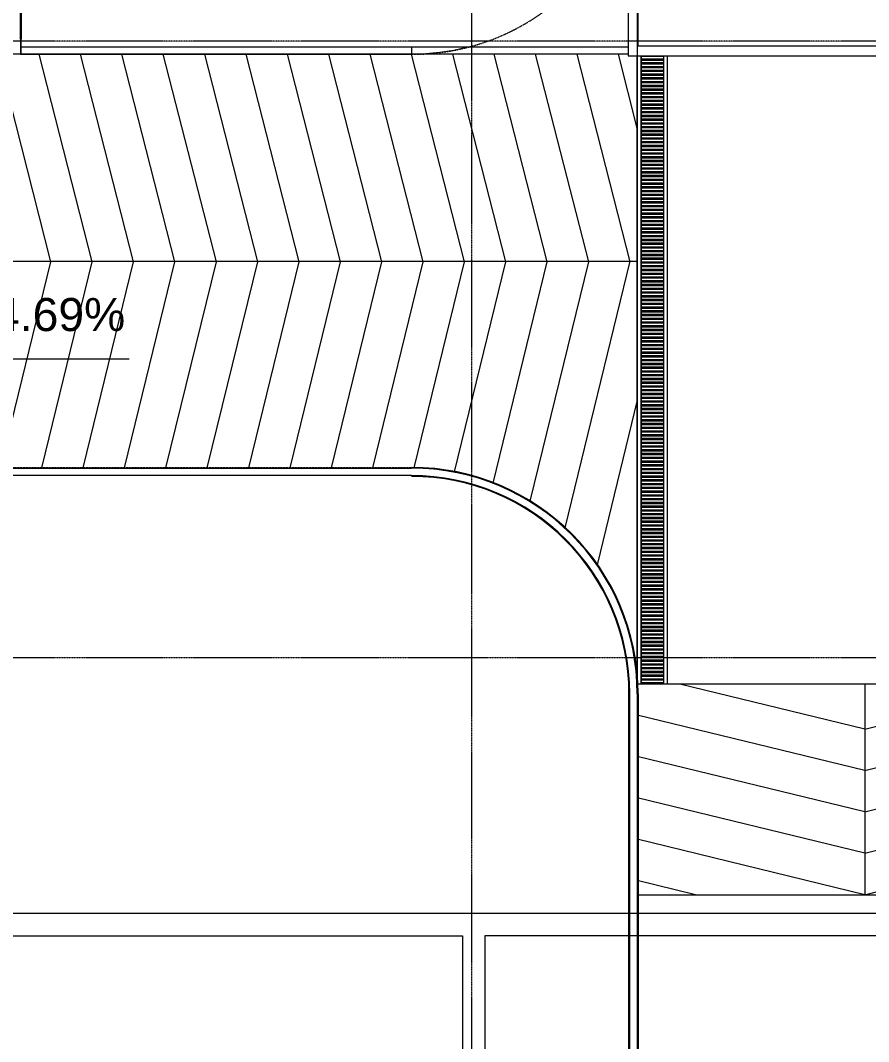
# Model space of a CAD drawing. Header units: millimetres. Extents: x 5356 to 209803, y -16346 to 109894.
# Drawn here: x 54953 to 66228, y 56633 to 70213 of the extents above; entities that cross this region are included whole.
import ezdxf

# ---------------------------------------------------------------- set-up
doc = ezdxf.new("R2010")
doc.units = ezdxf.units.MM
doc.linetypes.add('Grid Line', pattern=[22.225, 12.7, -3.175, 3.175, -3.175])
doc.linetypes.add('IMPORT-Overhead', pattern=[3.96875, 2.38125, -1.5875])
for name, color, linetype, lineweight in [('0-1', 7, 'Continuous', 5), ('A-AREA-1', 30, 'IMPORT-Overhead', 9), ('A-DETL-THIN', 151, 'Continuous', 9), ('A-FLOR', 192, 'Continuous', 9), ('A-FLOR-1', 9, 'Continuous', 9), ('A-WALL', 113, 'Continuous', 9), ('A-WALL-3', 113, 'Continuous', 18), ('G-ANNO-DIMS', 111, 'Continuous', 9), ('G-IMPT', 8, 'Continuous', 9), ('M-EQPM', 50, 'Continuous', 9), ('S-GRID-1', 1, 'Grid Line', 9)]:
    doc.layers.add(name, color=color, linetype=linetype, lineweight=lineweight)
doc.styles.add('Arial_4', font='arial_0.ttf', dxfattribs={"height": 440})

# ---------------------------------------------------------------- blocks, each defined once
blk = doc.blocks.new('NCV_TKTC_KET CAU_rvt-1-TKCS_MB ĐỊNH VỊ MỐC TỌA ĐỘ CÔNG TRÌNH')
at = {"layer": 'A-FLOR-1', "flags": 128}
blk.add_lwpolyline([(60918, 69861), (60899, 69856), (60715, 69815), (60529, 69786), (60341, 69768), (60153, 69762)], dxfattribs=at)
blk = doc.blocks.new('TKTC_NAP THAM BE NUOC NGAM_260130 - TKTC_XREF_260130_NAP THAM BE NUOC NGAM_dwg-4013458-TKCS_MB ĐỊNH VỊ MỐC TỌA ĐỘ CÔNG TRÌNH')
at = {"layer": 'G-IMPT'}
blk.add_line((-134909, 153915), (-149699, 153915), dxfattribs=at)
at = {"layer": 'G-IMPT', "flags": 128}
for points in [[(-149699, 153615), (-142334, 153615), (-142334, 149190), (-148499, 149190)], [(-149699, 153615), (-142334, 153615), (-142334, 149190)], [(-135209, 141325), (-135209, 153615), (-142034, 153615), (-142034, 148890), (-148499, 148890)]]:
    blk.add_lwpolyline(points, dxfattribs=at)
blk = doc.blocks.new('TKTC_NAP THAM BE NUOC NGAM_260130 - NẮP THĂM BỂ NƯỚC NGẦM-2336355-TKCS_MB ĐỊNH VỊ MỐC TỌA ĐỘ CÔNG TRÌNH')
blk.add_blockref('TKTC_NAP THAM BE NUOC NGAM_260130 - TKTC_XREF_260130_NAP THAM BE NUOC NGAM_dwg-4013458-TKCS_MB ĐỊNH VỊ MỐC TỌA ĐỘ CÔNG TRÌNH', (150009, -139815))
blk = doc.blocks.new('THOAT NUOC 300 - w300-4722305-TKCS_MB ĐỊNH VỊ MỐC TỌA ĐỘ CÔNG TRÌNH')
at = {"layer": 'M-EQPM'}
for p, q in [((-4182, 150), (-4182, 194)), ((-4182, -150), (-4182, 150)), ((-4162, 150), (-4182, 150)), ((4172, 150), (-4182, 150)), ((-4162, 150), (-4162, -150)), ((-4132, -150), (-4132, 150)), ((-4112, 150), (-4132, 150)), ((-4112, 150), (-4112, -150)), ((-4082, -150), (-4082, 150)), ((-4062, 150), (-4082, 150)), ((-4079, 200), (4172, 200)), ((-4062, 150), (-4062, -150)), ((-4032, -150), (-4032, 150)), ((-4012, 150), (-4032, 150)), ((-4012, 150), (-4012, -150)), ((-3982, -150), (-3982, 150)), ((-3962, 150), (-3982, 150)), ((-3962, 150), (-3962, -150)), ((-3932, -150), (-3932, 150)), ((-3912, 150), (-3932, 150)), ((-3912, 150), (-3912, -150)), ((-3882, -150), (-3882, 150)), ((-3862, 150), (-3882, 150)), ((-3862, 150), (-3862, -150)), ((-3832, -150), (-3832, 150)), ((-3812, 150), (-3832, 150)), ((-3812, 150), (-3812, -150)), ((-3782, -150), (-3782, 150)), ((-3762, 150), (-3782, 150)), ((-3762, 150), (-3762, -150)), ((-3733, -150), (-3733, 150)), ((-3713, 150), (-3733, 150)), ((-3713, 150), (-3713, -150)), ((-3683, -150), (-3683, 150)), ((-3663, 150), (-3683, 150)), ((-3663, 150), (-3663, -150)), ((-3633, -150), (-3633, 150)), ((-3613, 150), (-3633, 150)), ((-3613, 150), (-3613, -150)), ((-3583, -150), (-3583, 150)), ((-3563, 150), (-3583, 150)), ((-3563, 150), (-3563, -150)), ((-3533, -150), (-3533, 150)), ((-3513, 150), (-3533, 150)), ((-3513, 150), (-3513, -150)), ((-3483, -150), (-3483, 150)), ((-3463, 150), (-3483, 150)), ((-3463, 150), (-3463, -150)), ((-3433, -150), (-3433, 150)), ((-3413, 150), (-3433, 150)), ((-3413, 150), (-3413, -150)), ((-3383, -150), (-3383, 150)), ((-3363, 150), (-3383, 150)), ((-3363, 150), (-3363, -150)), ((-3333, -150), (-3333, 150)), ((-3313, 150), (-3333, 150)), ((-3313, 150), (-3313, -150)), ((-3283, -150), (-3283, 150)), ((-3263, 150), (-3283, 150)), ((-3263, 150), (-3263, -150)), ((-3233, -150), (-3233, 150)), ((-3213, 150), (-3233, 150)), ((-3213, 150), (-3213, -150)), ((-3183, -150), (-3183, 150)), ((-3163, 150), (-3183, 150)), ((-3163, 150), (-3163, -150)), ((-3133, -150), (-3133, 150)), ((-3113, 150), (-3133, 150)), ((-3113, 150), (-3113, -150)), ((-3083, -150), (-3083, 150)), ((-3063, 150), (-3083, 150)), ((-3063, 150), (-3063, -150)), ((-3033, -150), (-3033, 150)), ((-3013, 150), (-3033, 150)), ((-3013, 150), (-3013, -150)), ((-2983, -150), (-2983, 150)), ((-2963, 150), (-2983, 150)), ((-2963, 150), (-2963, -150)), ((-2933, -150), (-2933, 150)), ((-2913, 150), (-2933, 150)), ((-2913, 150), (-2913, -150)), ((-2883, -150), (-2883, 150)), ((-2863, 150), (-2883, 150)), ((-2863, 150), (-2863, -150)), ((-2833, -150), (-2833, 150)), ((-2813, 150), (-2833, 150)), ((-2813, 150), (-2813, -150)), ((-2783, -150), (-2783, 150)), ((-2763, 150), (-2783, 150)), ((-2763, 150), (-2763, -150)), ((-2733, -150), (-2733, 150)), ((-2713, 150), (-2733, 150)), ((-2713, 150), (-2713, -150)), ((-2683, -150), (-2683, 150)), ((-2663, 150), (-2683, 150)), ((-2663, 150), (-2663, -150)), ((-2633, -150), (-2633, 150)), ((-2613, 150), (-2633, 150)), ((-2613, 150), (-2613, -150)), ((-2583, -150), (-2583, 150)), ((-2563, 150), (-2583, 150)), ((-2563, 150), (-2563, -150)), ((-2533, -150), (-2533, 150)), ((-2513, 150), (-2533, 150)), ((-2513, 150), (-2513, -150)), ((-2483, -150), (-2483, 150)), ((-2463, 150), (-2483, 150)), ((-2463, 150), (-2463, -150)), ((-2433, -150), (-2433, 150)), ((-2413, 150), (-2433, 150)), ((-2413, 150), (-2413, -150)), ((-2383, -150), (-2383, 150)), ((-2363, 150), (-2383, 150)), ((-2363, 150), (-2363, -150)), ((-2333, -150), (-2333, 150)), ((-2313, 150), (-2333, 150)), ((-2313, 150), (-2313, -150)), ((-2283, -150), (-2283, 150)), ((-2263, 150), (-2283, 150)), ((-2263, 150), (-2263, -150)), ((-2234, -150), (-2234, 150)), ((-2214, 150), (-2234, 150)), ((-2214, 150), (-2214, -150)), ((-2184, -150), (-2184, 150)), ((-2164, 150), (-2184, 150)), ((-2164, 150), (-2164, -150)), ((-2134, -150), (-2134, 150)), ((-2114, 150), (-2134, 150)), ((-2114, 150), (-2114, -150)), ((-2084, -150), (-2084, 150)), ((-2064, 150), (-2084, 150)), ((-2064, 150), (-2064, -150)), ((-2034, -150), (-2034, 150)), ((-2014, 150), (-2034, 150)), ((-2014, 150), (-2014, -150)), ((-1984, -150), (-1984, 150)), ((-1964, 150), (-1984, 150)), ((-1964, 150), (-1964, -150)), ((-1934, -150), (-1934, 150)), ((-1914, 150), (-1934, 150)), ((-1914, 150), (-1914, -150)), ((-1884, -150), (-1884, 150)), ((-1864, 150), (-1884, 150)), ((-1864, 150), (-1864, -150)), ((-1834, -150), (-1834, 150)), ((-1814, 150), (-1834, 150)), ((-1814, 150), (-1814, -150)), ((-1784, -150), (-1784, 150)), ((-1764, 150), (-1784, 150)), ((-1764, 150), (-1764, -150)), ((-1734, -150), (-1734, 150)), ((-1714, 150), (-1734, 150)), ((-1714, 150), (-1714, -150)), ((-1684, -150), (-1684, 150)), ((-1664, 150), (-1684, 150)), ((-1664, 150), (-1664, -150)), ((-1634, -150), (-1634, 150)), ((-1614, 150), (-1634, 150)), ((-1614, 150), (-1614, -150)), ((-1584, -150), (-1584, 150)), ((-1564, 150), (-1584, 150)), ((-1564, 150), (-1564, -150)), ((-1534, -150), (-1534, 150)), ((-1514, 150), (-1534, 150)), ((-1514, 150), (-1514, -150)), ((-1484, -150), (-1484, 150)), ((-1464, 150), (-1484, 150)), ((-1464, 150), (-1464, -150)), ((-1434, -150), (-1434, 150)), ((-1414, 150), (-1434, 150)), ((-1414, 150), (-1414, -150)), ((-1384, -150), (-1384, 150)), ((-1364, 150), (-1384, 150)), ((-1364, 150), (-1364, -150)), ((-1334, -150), (-1334, 150)), ((-1314, 150), (-1334, 150)), ((-1314, 150), (-1314, -150)), ((-1284, -150), (-1284, 150)), ((-1264, 150), (-1284, 150)), ((-1264, 150), (-1264, -150)), ((-1234, -150), (-1234, 150)), ((-1214, 150), (-1234, 150)), ((-1214, 150), (-1214, -150)), ((-1184, -150), (-1184, 150)), ((-1164, 150), (-1184, 150)), ((-1164, 150), (-1164, -150)), ((-1134, -150), (-1134, 150)), ((-1114, 150), (-1134, 150)), ((-1114, 150), (-1114, -150)), ((-1084, -150), (-1084, 150)), ((-1064, 150), (-1084, 150)), ((-1064, 150), (-1064, -150)), ((-1034, -150), (-1034, 150)), ((-1014, 150), (-1034, 150)), ((-1014, 150), (-1014, -150)), ((-984, -150), (-984, 150)), ((-964, 150), (-984, 150)), ((-964, 150), (-964, -150)), ((-934, -150), (-934, 150)), ((-914, 150), (-934, 150)), ((-914, 150), (-914, -150)), ((-884, -150), (-884, 150)), ((-864, 150), (-884, 150)), ((-864, 150), (-864, -150)), ((-834, -150), (-834, 150)), ((-814, 150), (-834, 150)), ((-814, 150), (-814, -150)), ((-784, -150), (-784, 150)), ((-764, 150), (-784, 150)), ((-764, 150), (-764, -150)), ((-735, -150), (-735, 150)), ((-715, 150), (-735, 150)), ((-715, 150), (-715, -150)), ((-685, -150), (-685, 150)), ((-665, 150), (-685, 150)), ((-665, 150), (-665, -150)), ((-635, -150), (-635, 150)), ((-615, 150), (-635, 150)), ((-615, 150), (-615, -150)), ((-585, -150), (-585, 150)), ((-565, 150), (-585, 150)), ((-565, 150), (-565, -150)), ((-535, -150), (-535, 150)), ((-515, 150), (-535, 150)), ((-515, 150), (-515, -150)), ((-485, -150), (-485, 150)), ((-465, 150), (-485, 150)), ((-465, 150), (-465, -150)), ((-435, -150), (-435, 150)), ((-415, 150), (-435, 150)), ((-415, 150), (-415, -150)), ((-385, -150), (-385, 150)), ((-365, 150), (-385, 150)), ((-365, 150), (-365, -150)), ((-335, -150), (-335, 150)), ((-315, 150), (-335, 150)), ((-315, 150), (-315, -150)), ((-285, -150), (-285, 150)), ((-265, 150), (-285, 150)), ((-265, 150), (-265, -150)), ((-235, -150), (-235, 150)), ((-215, 150), (-235, 150)), ((-215, 150), (-215, -150)), ((-185, -150), (-185, 150)), ((-165, 150), (-185, 150)), ((-165, 150), (-165, -150)), ((-135, -150), (-135, 150)), ((-115, 150), (-135, 150)), ((-115, 150), (-115, -150)), ((-85, -150), (-85, 150)), ((-65, 150), (-85, 150)), ((-65, 150), (-65, -150)), ((-35, -150), (-35, 150)), ((-15, 150), (-35, 150)), ((-15, 150), (-15, -150)), ((15, -150), (15, 150)), ((35, 150), (15, 150)), ((35, 150), (35, -150)), ((65, -150), (65, 150)), ((85, 150), (65, 150)), ((85, 150), (85, -150)), ((115, -150), (115, 150)), ((135, 150), (115, 150)), ((135, 150), (135, -150)), ((165, -150), (165, 150)), ((185, 150), (165, 150)), ((185, 150), (185, -150)), ((215, -150), (215, 150)), ((235, 150), (215, 150)), ((235, 150), (235, -150)), ((265, -150), (265, 150)), ((285, 150), (265, 150)), ((285, 150), (285, -150)), ((315, -150), (315, 150)), ((335, 150), (315, 150)), ((335, 150), (335, -150)), ((365, -150), (365, 150)), ((385, 150), (365, 150)), ((385, 150), (385, -150)), ((415, -150), (415, 150)), ((435, 150), (415, 150)), ((435, 150), (435, -150)), ((465, -150), (465, 150)), ((485, 150), (465, 150)), ((485, 150), (485, -150)), ((515, -150), (515, 150)), ((535, 150), (515, 150)), ((535, 150), (535, -150)), ((565, -150), (565, 150)), ((585, 150), (565, 150)), ((585, 150), (585, -150)), ((615, -150), (615, 150)), ((635, 150), (615, 150)), ((635, 150), (635, -150)), ((665, -150), (665, 150)), ((685, 150), (665, 150)), ((685, 150), (685, -150)), ((715, -150), (715, 150)), ((735, 150), (715, 150)), ((735, 150), (735, -150)), ((764, -150), (764, 150)), ((784, 150), (764, 150)), ((784, 150), (784, -150)), ((814, -150), (814, 150)), ((834, 150), (814, 150)), ((834, 150), (834, -150)), ((864, -150), (864, 150)), ((884, 150), (864, 150)), ((884, 150), (884, -150)), ((914, -150), (914, 150)), ((934, 150), (914, 150)), ((934, 150), (934, -150)), ((964, -150), (964, 150)), ((984, 150), (964, 150)), ((984, 150), (984, -150)), ((1014, -150), (1014, 150)), ((1034, 150), (1014, 150)), ((1034, 150), (1034, -150)), ((1064, -150), (1064, 150)), ((1084, 150), (1064, 150)), ((1084, 150), (1084, -150)), ((1114, -150), (1114, 150)), ((1134, 150), (1114, 150)), ((1134, 150), (1134, -150)), ((1164, -150), (1164, 150)), ((1184, 150), (1164, 150)), ((1184, 150), (1184, -150)), ((1214, -150), (1214, 150)), ((1234, 150), (1214, 150)), ((1234, 150), (1234, -150)), ((1264, -150), (1264, 150)), ((1284, 150), (1264, 150)), ((1284, 150), (1284, -150)), ((1314, -150), (1314, 150)), ((1334, 150), (1314, 150)), ((1334, 150), (1334, -150)), ((1364, -150), (1364, 150)), ((1384, 150), (1364, 150)), ((1384, 150), (1384, -150)), ((1414, -150), (1414, 150)), ((1434, 150), (1414, 150)), ((1434, 150), (1434, -150)), ((1464, -150), (1464, 150)), ((1484, 150), (1464, 150)), ((1484, 150), (1484, -150)), ((1514, -150), (1514, 150)), ((1534, 150), (1514, 150)), ((1534, 150), (1534, -150)), ((1564, -150), (1564, 150)), ((1584, 150), (1564, 150)), ((1584, 150), (1584, -150)), ((1614, -150), (1614, 150)), ((1634, 150), (1614, 150)), ((1634, 150), (1634, -150)), ((1664, -150), (1664, 150)), ((1684, 150), (1664, 150)), ((1684, 150), (1684, -150)), ((1714, -150), (1714, 150)), ((1734, 150), (1714, 150)), ((1734, 150), (1734, -150)), ((1764, -150), (1764, 150)), ((1784, 150), (1764, 150)), ((1784, 150), (1784, -150)), ((1814, -150), (1814, 150)), ((1834, 150), (1814, 150)), ((1834, 150), (1834, -150)), ((1864, -150), (1864, 150)), ((1884, 150), (1864, 150)), ((1884, 150), (1884, -150)), ((1914, -150), (1914, 150)), ((1934, 150), (1914, 150)), ((1934, 150), (1934, -150)), ((1964, -150), (1964, 150)), ((1984, 150), (1964, 150)), ((1984, 150), (1984, -150)), ((2014, -150), (2014, 150)), ((2034, 150), (2014, 150)), ((2034, 150), (2034, -150)), ((2064, -150), (2064, 150)), ((2084, 150), (2064, 150)), ((2084, 150), (2084, -150)), ((2114, -150), (2114, 150)), ((2134, 150), (2114, 150)), ((2134, 150), (2134, -150)), ((2164, -150), (2164, 150)), ((2184, 150), (2164, 150)), ((2184, 150), (2184, -150)), ((2214, -150), (2214, 150)), ((2234, 150), (2214, 150)), ((2234, 150), (2234, -150)), ((2263, -150), (2263, 150)), ((2283, 150), (2263, 150)), ((2283, 150), (2283, -150)), ((2313, -150), (2313, 150)), ((2333, 150), (2313, 150)), ((2333, 150), (2333, -150)), ((2363, -150), (2363, 150)), ((2383, 150), (2363, 150)), ((2383, 150), (2383, -150)), ((2413, -150), (2413, 150)), ((2433, 150), (2413, 150)), ((2433, 150), (2433, -150)), ((2463, -150), (2463, 150)), ((2483, 150), (2463, 150)), ((2483, 150), (2483, -150)), ((2513, -150), (2513, 150)), ((2533, 150), (2513, 150)), ((2533, 150), (2533, -150)), ((2563, -150), (2563, 150)), ((2583, 150), (2563, 150)), ((2583, 150), (2583, -150)), ((2613, -150), (2613, 150)), ((2633, 150), (2613, 150)), ((2633, 150), (2633, -150)), ((2663, -150), (2663, 150)), ((2683, 150), (2663, 150)), ((2683, 150), (2683, -150)), ((2713, -150), (2713, 150)), ((2733, 150), (2713, 150)), ((2733, 150), (2733, -150)), ((2763, -150), (2763, 150)), ((2783, 150), (2763, 150)), ((2783, 150), (2783, -150)), ((2813, -150), (2813, 150)), ((2833, 150), (2813, 150)), ((2833, 150), (2833, -150)), ((2863, -150), (2863, 150)), ((2883, 150), (2863, 150)), ((2883, 150), (2883, -150)), ((2913, -150), (2913, 150)), ((2933, 150), (2913, 150)), ((2933, 150), (2933, -150)), ((2963, -150), (2963, 150)), ((2983, 150), (2963, 150)), ((2983, 150), (2983, -150)), ((3013, -150), (3013, 150)), ((3033, 150), (3013, 150)), ((3033, 150), (3033, -150)), ((3063, -150), (3063, 150)), ((3083, 150), (3063, 150)), ((3083, 150), (3083, -150)), ((3113, -150), (3113, 150)), ((3133, 150), (3113, 150)), ((3133, 150), (3133, -150)), ((3163, -150), (3163, 150)), ((3183, 150), (3163, 150)), ((3183, 150), (3183, -150)), ((3213, -150), (3213, 150)), ((3233, 150), (3213, 150)), ((3233, 150), (3233, -150)), ((3263, -150), (3263, 150)), ((3283, 150), (3263, 150)), ((3283, 150), (3283, -150)), ((3313, -150), (3313, 150)), ((3333, 150), (3313, 150)), ((3333, 150), (3333, -150)), ((3363, -150), (3363, 150)), ((3383, 150), (3363, 150)), ((3383, 150), (3383, -150)), ((3413, -150), (3413, 150)), ((3433, 150), (3413, 150)), ((3433, 150), (3433, -150)), ((3463, -150), (3463, 150)), ((3483, 150), (3463, 150)), ((3483, 150), (3483, -150)), ((3513, -150), (3513, 150)), ((3533, 150), (3513, 150)), ((3533, 150), (3533, -150)), ((3563, -150), (3563, 150)), ((3583, 150), (3563, 150)), ((3583, 150), (3583, -150)), ((3613, -150), (3613, 150)), ((3633, 150), (3613, 150)), ((3633, 150), (3633, -150)), ((3663, -150), (3663, 150)), ((3683, 150), (3663, 150)), ((3683, 150), (3683, -150)), ((3713, -150), (3713, 150)), ((3733, 150), (3713, 150)), ((3733, 150), (3733, -150)), ((3762, -150), (3762, 150)), ((3782, 150), (3762, 150)), ((3782, 150), (3782, -150)), ((3812, -150), (3812, 150)), ((3832, 150), (3812, 150)), ((3832, 150), (3832, -150)), ((3862, -150), (3862, 150)), ((3882, 150), (3862, 150)), ((3882, 150), (3882, -150)), ((3912, -150), (3912, 150)), ((3932, 150), (3912, 150)), ((3932, 150), (3932, -150)), ((3962, -150), (3962, 150)), ((3982, 150), (3962, 150)), ((3982, 150), (3982, -150)), ((4012, -150), (4012, 150)), ((4032, 150), (4012, 150)), ((4032, 150), (4032, -150)), ((4062, -150), (4062, 150)), ((4082, 150), (4062, 150)), ((4082, 150), (4082, -150)), ((4112, -150), (4112, 150)), ((4132, 150), (4112, 150)), ((4132, 150), (4132, -150)), ((4162, -150), (4162, 150)), ((4172, 150), (4162, 150)), ((-4182, -150), (-4162, -150)), ((-4182, -200), (-4182, -150)), ((4172, -150), (-4182, -150)), ((-4182, -200), (4172, -200)), ((-4132, -150), (-4112, -150)), ((-4082, -150), (-4062, -150)), ((-4032, -150), (-4012, -150)), ((-3982, -150), (-3962, -150)), ((-3932, -150), (-3912, -150)), ((-3882, -150), (-3862, -150)), ((-3832, -150), (-3812, -150)), ((-3782, -150), (-3762, -150)), ((-3733, -150), (-3713, -150)), ((-3683, -150), (-3663, -150)), ((-3633, -150), (-3613, -150)), ((-3583, -150), (-3563, -150)), ((-3533, -150), (-3513, -150)), ((-3483, -150), (-3463, -150)), ((-3433, -150), (-3413, -150)), ((-3383, -150), (-3363, -150)), ((-3333, -150), (-3313, -150)), ((-3283, -150), (-3263, -150)), ((-3233, -150), (-3213, -150)), ((-3183, -150), (-3163, -150)), ((-3133, -150), (-3113, -150)), ((-3083, -150), (-3063, -150)), ((-3033, -150), (-3013, -150)), ((-2983, -150), (-2963, -150)), ((-2933, -150), (-2913, -150)), ((-2883, -150), (-2863, -150)), ((-2833, -150), (-2813, -150)), ((-2783, -150), (-2763, -150)), ((-2733, -150), (-2713, -150)), ((-2683, -150), (-2663, -150)), ((-2633, -150), (-2613, -150)), ((-2583, -150), (-2563, -150)), ((-2533, -150), (-2513, -150)), ((-2483, -150), (-2463, -150)), ((-2433, -150), (-2413, -150)), ((-2383, -150), (-2363, -150)), ((-2333, -150), (-2313, -150)), ((-2283, -150), (-2263, -150)), ((-2234, -150), (-2214, -150)), ((-2184, -150), (-2164, -150)), ((-2134, -150), (-2114, -150)), ((-2084, -150), (-2064, -150)), ((-2034, -150), (-2014, -150)), ((-1984, -150), (-1964, -150)), ((-1934, -150), (-1914, -150)), ((-1884, -150), (-1864, -150)), ((-1834, -150), (-1814, -150)), ((-1784, -150), (-1764, -150)), ((-1734, -150), (-1714, -150)), ((-1684, -150), (-1664, -150)), ((-1634, -150), (-1614, -150)), ((-1584, -150), (-1564, -150)), ((-1534, -150), (-1514, -150)), ((-1484, -150), (-1464, -150)), ((-1434, -150), (-1414, -150)), ((-1384, -150), (-1364, -150)), ((-1334, -150), (-1314, -150)), ((-1284, -150), (-1264, -150)), ((-1234, -150), (-1214, -150)), ((-1184, -150), (-1164, -150)), ((-1134, -150), (-1114, -150)), ((-1084, -150), (-1064, -150)), ((-1034, -150), (-1014, -150)), ((-984, -150), (-964, -150)), ((-934, -150), (-914, -150)), ((-884, -150), (-864, -150)), ((-834, -150), (-814, -150)), ((-784, -150), (-764, -150)), ((-735, -150), (-715, -150)), ((-685, -150), (-665, -150)), ((-635, -150), (-615, -150)), ((-585, -150), (-565, -150)), ((-535, -150), (-515, -150)), ((-485, -150), (-465, -150)), ((-435, -150), (-415, -150)), ((-385, -150), (-365, -150)), ((-335, -150), (-315, -150)), ((-285, -150), (-265, -150)), ((-235, -150), (-215, -150)), ((-185, -150), (-165, -150)), ((-135, -150), (-115, -150)), ((-85, -150), (-65, -150)), ((-35, -150), (-15, -150)), ((15, -150), (35, -150)), ((65, -150), (85, -150)), ((115, -150), (135, -150)), ((165, -150), (185, -150)), ((215, -150), (235, -150)), ((265, -150), (285, -150)), ((315, -150), (335, -150)), ((365, -150), (385, -150)), ((415, -150), (435, -150)), ((465, -150), (485, -150)), ((515, -150), (535, -150)), ((565, -150), (585, -150)), ((615, -150), (635, -150)), ((665, -150), (685, -150)), ((715, -150), (735, -150)), ((764, -150), (784, -150)), ((814, -150), (834, -150)), ((864, -150), (884, -150)), ((914, -150), (934, -150)), ((964, -150), (984, -150)), ((1014, -150), (1034, -150)), ((1064, -150), (1084, -150)), ((1114, -150), (1134, -150)), ((1164, -150), (1184, -150)), ((1214, -150), (1234, -150)), ((1264, -150), (1284, -150)), ((1314, -150), (1334, -150)), ((1364, -150), (1384, -150)), ((1414, -150), (1434, -150)), ((1464, -150), (1484, -150)), ((1514, -150), (1534, -150)), ((1564, -150), (1584, -150)), ((1614, -150), (1634, -150)), ((1664, -150), (1684, -150)), ((1714, -150), (1734, -150)), ((1764, -150), (1784, -150)), ((1814, -150), (1834, -150)), ((1864, -150), (1884, -150)), ((1914, -150), (1934, -150)), ((1964, -150), (1984, -150)), ((2014, -150), (2034, -150)), ((2064, -150), (2084, -150)), ((2114, -150), (2134, -150)), ((2164, -150), (2184, -150)), ((2214, -150), (2234, -150)), ((2263, -150), (2283, -150)), ((2313, -150), (2333, -150)), ((2363, -150), (2383, -150)), ((2413, -150), (2433, -150)), ((2463, -150), (2483, -150)), ((2513, -150), (2533, -150)), ((2563, -150), (2583, -150)), ((2613, -150), (2633, -150)), ((2663, -150), (2683, -150)), ((2713, -150), (2733, -150)), ((2763, -150), (2783, -150)), ((2813, -150), (2833, -150)), ((2863, -150), (2883, -150)), ((2913, -150), (2933, -150)), ((2963, -150), (2983, -150)), ((3013, -150), (3033, -150)), ((3063, -150), (3083, -150)), ((3113, -150), (3133, -150)), ((3163, -150), (3183, -150)), ((3213, -150), (3233, -150)), ((3263, -150), (3283, -150)), ((3313, -150), (3333, -150)), ((3363, -150), (3383, -150)), ((3413, -150), (3433, -150)), ((3463, -150), (3483, -150)), ((3513, -150), (3533, -150)), ((3563, -150), (3583, -150)), ((3613, -150), (3633, -150)), ((3663, -150), (3683, -150)), ((3713, -150), (3733, -150)), ((3762, -150), (3782, -150)), ((3812, -150), (3832, -150)), ((3862, -150), (3882, -150)), ((3912, -150), (3932, -150)), ((3962, -150), (3982, -150)), ((4012, -150), (4032, -150)), ((4062, -150), (4082, -150)), ((4112, -150), (4132, -150)), ((4162, -150), (4172, -150))]:
    blk.add_line(p, q, dxfattribs=at)

msp = doc.modelspace()

# ---------------------------------------------------------------- linework, layer by layer
at = {"layer": 'A-AREA-1'}
for p, q in [((63152.6, 73436.3), (63152.6, 61387.5)), ((54962.6, 69761.9), (60152.6, 69761.9)), ((60152.6, 64261.9), (54662.6, 64261.9))]:
    msp.add_line(p, q, dxfattribs=at)
for centre, start, end in [((60152.6, 72761.9), 270, 0), ((60152.6, 61261.9), 0, 90)]:
    msp.add_arc(centre, 3000, start, end, dxfattribs=at)
at = {"layer": 'A-DETL-THIN'}
for p, q in [((63152.6, 72361.9), (63152.6, 60861.9)), ((60152.6, 69761.9), (53452.6, 69761.9)), ((54647.4, 69761.9), (55352.6, 67003)), ((55197.4, 69761.9), (55902.6, 67003)), ((55747.4, 69761.9), (56452.6, 67003)), ((56297.4, 69761.9), (57002.6, 67003)), ((56847.4, 69761.9), (57552.6, 67003)), ((57397.4, 69761.9), (58102.6, 67003)), ((57947.4, 69761.9), (58652.6, 67003)), ((58497.4, 69761.9), (59202.6, 67003)), ((59047.4, 69761.9), (59752.6, 67003)), ((59597.4, 69761.9), (60302.6, 67003)), ((60147.4, 69761.9), (60852.6, 67003)), ((60697.4, 69761.9), (61402.6, 67003)), ((61247.4, 69761.9), (61952.6, 67003)), ((61797.4, 69761.9), (62502.6, 67003)), ((62347.4, 69761.9), (63052.6, 67003)), ((62897.4, 69761.9), (63152.6, 68763.7)), ((53452.6, 67011.9), (63152.6, 67011.9)), ((55352.6, 67003), (54682.7, 64261.9)), ((55902.6, 67003), (55232.7, 64261.9)), ((56452.6, 67003), (55782.7, 64261.9)), ((57002.6, 67003), (56332.7, 64261.9)), ((57552.6, 67003), (56882.7, 64261.9)), ((58102.6, 67003), (57432.7, 64261.9)), ((58652.6, 67003), (57982.7, 64261.9)), ((59202.6, 67003), (58532.7, 64261.9)), ((59752.6, 67003), (59082.7, 64261.9)), ((60302.6, 67003), (59632.7, 64261.9)), ((60852.6, 67003), (60182.7, 64261.8)), ((61402.6, 67003), (60719.5, 64207.9)), ((61952.6, 67003), (61233.5, 64060.4)), ((62502.6, 67003), (61724.1, 63817.4)), ((63054.8, 67011.9), (62188.1, 63465.7)), ((63152.6, 65161.4), (62617.5, 62972)), ((53452.6, 64261.9), (60152.6, 64261.9)), ((69202.6, 61387.5), (63152.6, 61387.5)), ((63152.6, 61387.5), (63152.6, 58586.3)), ((66177.6, 60786.3), (63717.6, 61387.5)), ((66177.6, 61387.5), (66177.6, 58586.3)), ((66177.6, 60786.3), (68529.6, 61387.5)), ((66177.6, 60236.3), (63152.6, 60975.6)), ((66177.6, 60236.3), (69202.6, 61009.6)), ((66177.6, 59686.3), (69202.6, 60459.6)), ((66177.6, 59686.3), (63152.6, 60425.6)), ((66177.6, 59136.3), (69202.6, 59909.6)), ((66177.6, 59136.3), (63152.6, 59875.6)), ((66177.6, 58586.3), (69202.6, 59359.6)), ((66177.6, 58586.3), (63152.6, 59325.6)), ((63927.1, 58586.3), (63152.6, 58775.6)), ((63152.6, 58586.3), (69202.6, 58586.3))]:
    msp.add_line(p, q, dxfattribs=at)
msp.add_arc((60152.6, 61261.9), 3000, 360, 90, dxfattribs=at)
at = {"layer": 'A-FLOR'}
for p, q in [((63032.6, 70456.3), (63032.6, 69741.9)), ((63162.6, 69871.9), (63162.6, 70326.3)), ((60152.6, 69861.8), (63032.6, 69861.8)), ((75532.6, 69871.9), (63162.6, 69871.9)), ((63032.6, 69761.9), (60152.6, 69761.9)), ((63032.6, 69741.9), (75662.6, 69741.9)), ((63152.6, 69741.9), (63152.6, 61490.5)), ((63152.6, 61490.5), (63152.6, 69741.9)), ((63202.6, 61387.5), (63202.6, 69741.9)), ((63502.6, 69741.9), (63502.6, 61387.5)), ((54662.6, 64261.9), (60152.6, 64261.9)), ((69142.6, 61387.5), (63158.5, 61387.5)), ((63162.6, 58586.3), (69142.6, 58586.3))]:
    msp.add_line(p, q, dxfattribs=at)
at = {"layer": 'A-WALL'}
for p, q in [((54952.6, 73035.3), (54952.6, 69961.9)), ((54952.6, 69961.9), (54952.6, 73035.3)), ((54962.6, 73035.3), (54962.6, 69961.8)), ((54962.6, 69861.8), (60152.6, 69861.8)), ((60152.6, 69861.8), (60152.6, 69761.8)), ((60152.6, 69761.8), (54952.6, 69761.8)), ((54662.6, 64258.6), (60152.6, 64258.6)), ((60152.6, 64158.6), (54662.6, 64158.6)), ((63042.6, 56286.3), (63042.6, 61258.6)), ((63052.6, 56286.3), (63052.6, 61258.6)), ((63152.6, 61258.6), (63152.6, 56286.3)), ((63162.6, 61258.6), (63162.6, 56286.3))]:
    msp.add_line(p, q, dxfattribs=at)
for radius in [3010, 3000, 3000, 2900, 2900, 2890]:
    msp.add_arc((60152.6, 61258.6), radius, 0, 90, dxfattribs=at)
at = {"layer": 'A-WALL-3'}
for p, q in [((54962.6, 69961.8), (54952.6, 69961.8)), ((54952.6, 69961.8), (54952.6, 69761.9)), ((54962.6, 69761.9), (54962.6, 69961.8))]:
    msp.add_line(p, q, dxfattribs=at)
at = {"layer": 'G-ANNO-DIMS'}
msp.add_line((56400.1, 65709.6), (54200.1, 65709.6), dxfattribs=at)
at = {"layer": 'S-GRID-1'}
for p, q in [((60952.6, 20960.6), (60952.6, 80482.7)), ((131551.8, 69936.9), (29351.8, 69936.9)), ((131551.8, 61736.9), (29351.8, 61736.9))]:
    msp.add_line(p, q, dxfattribs=at)

# ---------------------------------------------------------------- block references
at = {"layer": '0-1'}
msp.add_blockref('NCV_TKTC_KET CAU_rvt-1-TKCS_MB ĐỊNH VỊ MỐC TỌA ĐỘ CÔNG TRÌNH', (0, 0), dxfattribs=at)
at = {"layer": 'M-EQPM', "rotation": 90.00000000000007}
msp.add_blockref('THOAT NUOC 300 - w300-4722305-TKCS_MB ĐỊNH VỊ MỐC TỌA ĐỘ CÔNG TRÌNH', (63352.6, 65569.7), dxfattribs=at)
at = {"layer": 'M-EQPM'}
msp.add_blockref('TKTC_NAP THAM BE NUOC NGAM_260130 - NẮP THĂM BỂ NƯỚC NGẦM-2336355-TKCS_MB ĐỊNH VỊ MỐC TỌA ĐỘ CÔNG TRÌNH', (53152.6, 44236.9), dxfattribs=at)

# ---------------------------------------------------------------- texts
at = {"layer": 'G-ANNO-DIMS', "insert": (54260.9, 66521.5), "char_height": 440, "width": 2494.063, "attachment_point": 1, "line_spacing_factor": 0.941778, "style": 'Arial_4'}
msp.add_mtext('14.69%', dxfattribs=at)

doc.saveas('drawing.dxf')
